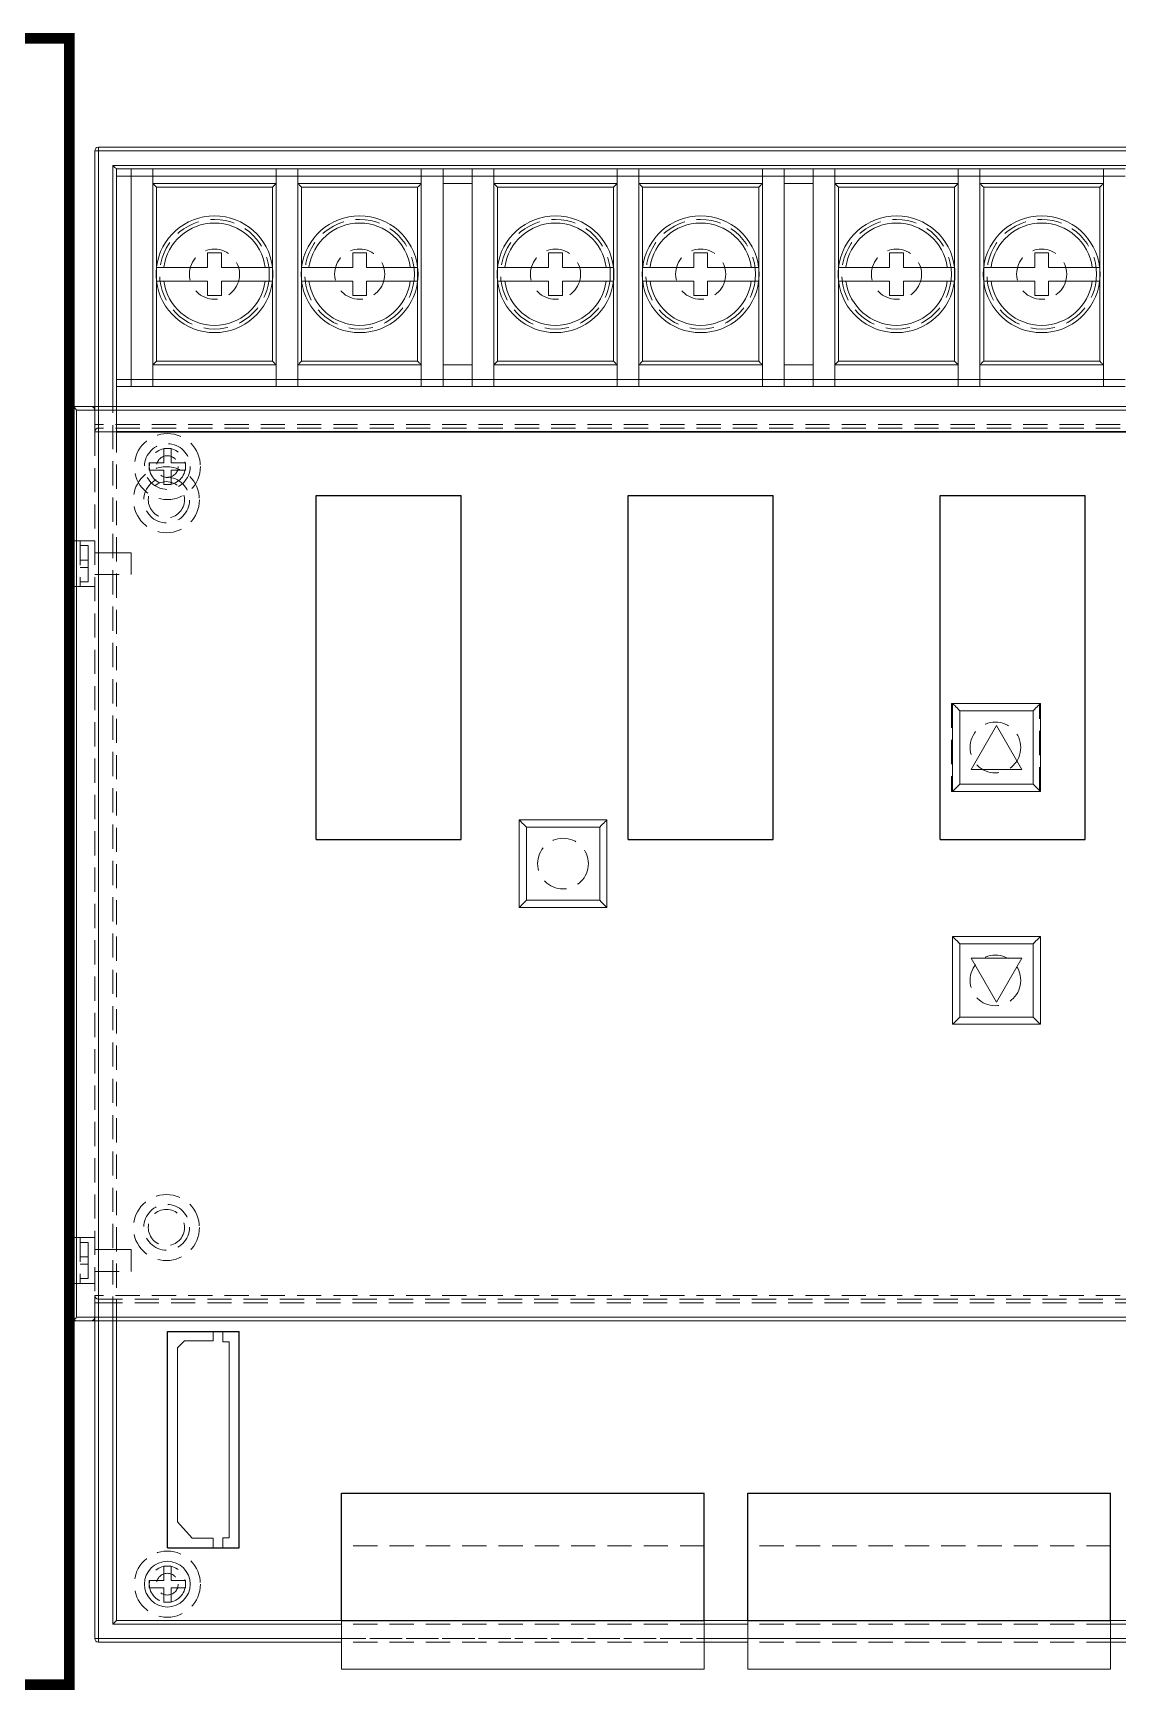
# Model space of a CAD drawing. Header units: millimetres. Extents: x 1282755 to 1285234, y -1758265 to -1757672.
# Drawn here: x 1282953.05 to 1282964.25, y -1758120.07 to -1758102.97 of the extents above; entities that cross this region are included whole.
import ezdxf

# ---------------------------------------------------------------- set-up
doc = ezdxf.new("R2010")
doc.units = ezdxf.units.MM
doc.linetypes.add('HIDDEN', pattern=[0.375, 0.25, -0.125])

msp = doc.modelspace()

# ---------------------------------------------------------------- linework, layer by layer
at = {"color": 7, "linetype": 'Continuous', "lineweight": 15}
for p, q in [((1282953.688, -1758106.822), (1282953.688, -1758104.183)), ((1282953.725, -1758104.183), (1282953.688, -1758104.183)), ((1282953.725, -1758104.145), (1282982.277, -1758104.145)), ((1282953.725, -1758104.145), (1282953.725, -1758104.183)), ((1282982.277, -1758104.183), (1282953.725, -1758104.183)), ((1282953.875, -1758104.333), (1282982.127, -1758104.333)), ((1282953.912, -1758104.37), (1282954.062, -1758104.37)), ((1282953.912, -1758104.445), (1282953.912, -1758104.37)), ((1282954.062, -1758104.37), (1282954.287, -1758104.37)), ((1282954.062, -1758104.445), (1282954.062, -1758104.37)), ((1282954.287, -1758104.37), (1282954.287, -1758104.445)), ((1282954.287, -1758104.37), (1282955.561, -1758104.37)), ((1282955.561, -1758104.37), (1282955.786, -1758104.37)), ((1282955.561, -1758104.445), (1282955.561, -1758104.37)), ((1282955.786, -1758104.37), (1282955.786, -1758104.445)), ((1282955.786, -1758104.37), (1282957.06, -1758104.37)), ((1282957.06, -1758104.37), (1282957.285, -1758104.37)), ((1282957.06, -1758104.445), (1282957.06, -1758104.37)), ((1282957.285, -1758104.37), (1282957.285, -1758104.445)), ((1282957.285, -1758104.37), (1282957.584, -1758104.37)), ((1282957.584, -1758104.37), (1282957.809, -1758104.37)), ((1282957.584, -1758104.445), (1282957.584, -1758104.37)), ((1282957.809, -1758104.37), (1282957.809, -1758104.445)), ((1282957.809, -1758104.37), (1282959.083, -1758104.37)), ((1282959.083, -1758104.37), (1282959.308, -1758104.37)), ((1282959.083, -1758104.445), (1282959.083, -1758104.37)), ((1282959.308, -1758104.37), (1282959.308, -1758104.445)), ((1282959.308, -1758104.37), (1282960.582, -1758104.37)), ((1282960.582, -1758104.37), (1282960.807, -1758104.37)), ((1282960.582, -1758104.445), (1282960.582, -1758104.37)), ((1282960.807, -1758104.37), (1282960.807, -1758104.445)), ((1282960.807, -1758104.37), (1282961.107, -1758104.37)), ((1282961.107, -1758104.37), (1282961.331, -1758104.37)), ((1282961.107, -1758104.445), (1282961.107, -1758104.37)), ((1282961.331, -1758104.37), (1282961.331, -1758104.445)), ((1282961.331, -1758104.37), (1282962.605, -1758104.37)), ((1282962.605, -1758104.37), (1282962.83, -1758104.37)), ((1282962.605, -1758104.445), (1282962.605, -1758104.37)), ((1282962.83, -1758104.37), (1282962.83, -1758104.445)), ((1282962.83, -1758104.37), (1282964.104, -1758104.37)), ((1282964.104, -1758104.37), (1282964.329, -1758104.37)), ((1282964.104, -1758104.445), (1282964.104, -1758104.37)), ((1282954.062, -1758104.445), (1282953.912, -1758104.445)), ((1282953.912, -1758104.445), (1282953.912, -1758106.543)), ((1282954.287, -1758104.445), (1282954.062, -1758104.445)), ((1282954.062, -1758106.543), (1282954.062, -1758104.445)), ((1282954.287, -1758106.543), (1282954.287, -1758104.445)), ((1282955.561, -1758104.445), (1282954.287, -1758104.445)), ((1282954.287, -1758104.52), (1282955.561, -1758104.52)), ((1282955.786, -1758104.445), (1282955.561, -1758104.445)), ((1282955.561, -1758106.543), (1282955.561, -1758104.445)), ((1282955.786, -1758106.543), (1282955.786, -1758104.445)), ((1282957.06, -1758104.445), (1282955.786, -1758104.445)), ((1282955.786, -1758104.52), (1282957.06, -1758104.52)), ((1282957.285, -1758104.445), (1282957.06, -1758104.445)), ((1282957.06, -1758106.543), (1282957.06, -1758104.445)), ((1282957.285, -1758106.543), (1282957.285, -1758104.445)), ((1282957.584, -1758104.445), (1282957.285, -1758104.445)), ((1282957.285, -1758104.52), (1282957.584, -1758104.52)), ((1282957.809, -1758104.445), (1282957.584, -1758104.445)), ((1282957.584, -1758106.543), (1282957.584, -1758104.445)), ((1282957.809, -1758106.543), (1282957.809, -1758104.445)), ((1282959.083, -1758104.445), (1282957.809, -1758104.445)), ((1282957.809, -1758104.52), (1282959.083, -1758104.52)), ((1282959.308, -1758104.445), (1282959.083, -1758104.445)), ((1282959.083, -1758106.543), (1282959.083, -1758104.445)), ((1282959.308, -1758106.543), (1282959.308, -1758104.445)), ((1282960.582, -1758104.445), (1282959.308, -1758104.445)), ((1282959.308, -1758104.52), (1282960.582, -1758104.52)), ((1282960.807, -1758104.445), (1282960.582, -1758104.445)), ((1282960.582, -1758106.543), (1282960.582, -1758104.445)), ((1282960.807, -1758106.543), (1282960.807, -1758104.445)), ((1282961.107, -1758104.445), (1282960.807, -1758104.445)), ((1282960.807, -1758104.52), (1282961.107, -1758104.52)), ((1282961.331, -1758104.445), (1282961.107, -1758104.445)), ((1282961.107, -1758106.543), (1282961.107, -1758104.445)), ((1282961.331, -1758106.543), (1282961.331, -1758104.445)), ((1282962.605, -1758104.445), (1282961.331, -1758104.445)), ((1282961.331, -1758104.52), (1282962.605, -1758104.52)), ((1282962.83, -1758104.445), (1282962.605, -1758104.445)), ((1282962.605, -1758106.543), (1282962.605, -1758104.445)), ((1282962.83, -1758106.543), (1282962.83, -1758104.445)), ((1282964.104, -1758104.445), (1282962.83, -1758104.445)), ((1282962.83, -1758104.52), (1282964.104, -1758104.52)), ((1282964.329, -1758104.445), (1282964.104, -1758104.445)), ((1282964.104, -1758106.543), (1282964.104, -1758104.445)), ((1282955.524, -1758104.558), (1282954.325, -1758104.558)), ((1282957.022, -1758104.558), (1282955.823, -1758104.558)), ((1282959.046, -1758104.558), (1282957.847, -1758104.558)), ((1282960.545, -1758104.558), (1282959.346, -1758104.558)), ((1282962.568, -1758104.558), (1282961.369, -1758104.558)), ((1282964.067, -1758104.558), (1282962.868, -1758104.558)), ((1282954.995, -1758105.236), (1282954.853, -1758105.236)), ((1282954.853, -1758105.236), (1282954.853, -1758105.386)), ((1282954.995, -1758105.386), (1282954.995, -1758105.236)), ((1282956.494, -1758105.236), (1282956.352, -1758105.236)), ((1282956.352, -1758105.236), (1282956.352, -1758105.386)), ((1282956.494, -1758105.386), (1282956.494, -1758105.236)), ((1282958.517, -1758105.236), (1282958.375, -1758105.236)), ((1282958.375, -1758105.236), (1282958.375, -1758105.386)), ((1282958.517, -1758105.386), (1282958.517, -1758105.236)), ((1282960.016, -1758105.236), (1282959.874, -1758105.236)), ((1282959.874, -1758105.236), (1282959.874, -1758105.386)), ((1282960.016, -1758105.386), (1282960.016, -1758105.236)), ((1282962.04, -1758105.236), (1282961.897, -1758105.236)), ((1282961.897, -1758105.236), (1282961.897, -1758105.386)), ((1282962.04, -1758105.386), (1282962.04, -1758105.236)), ((1282963.538, -1758105.236), (1282963.396, -1758105.236)), ((1282963.396, -1758105.236), (1282963.396, -1758105.386)), ((1282963.538, -1758105.386), (1282963.538, -1758105.236)), ((1282954.853, -1758105.386), (1282954.401, -1758105.386)), ((1282955.448, -1758105.386), (1282954.995, -1758105.386)), ((1282956.352, -1758105.386), (1282955.899, -1758105.386)), ((1282956.946, -1758105.386), (1282956.494, -1758105.386)), ((1282958.375, -1758105.386), (1282957.923, -1758105.386)), ((1282958.97, -1758105.386), (1282958.517, -1758105.386)), ((1282959.874, -1758105.386), (1282959.422, -1758105.386)), ((1282960.469, -1758105.386), (1282960.016, -1758105.386)), ((1282961.897, -1758105.386), (1282961.445, -1758105.386)), ((1282962.492, -1758105.386), (1282962.04, -1758105.386)), ((1282963.396, -1758105.386), (1282962.944, -1758105.386)), ((1282963.991, -1758105.386), (1282963.538, -1758105.386)), ((1282954.401, -1758105.528), (1282954.853, -1758105.528)), ((1282954.853, -1758105.528), (1282954.853, -1758105.678)), ((1282954.995, -1758105.678), (1282954.995, -1758105.528)), ((1282954.995, -1758105.528), (1282955.448, -1758105.528)), ((1282955.899, -1758105.528), (1282956.352, -1758105.528)), ((1282956.352, -1758105.528), (1282956.352, -1758105.678)), ((1282956.494, -1758105.678), (1282956.494, -1758105.528)), ((1282956.494, -1758105.528), (1282956.946, -1758105.528)), ((1282957.923, -1758105.528), (1282958.375, -1758105.528)), ((1282958.375, -1758105.528), (1282958.375, -1758105.678)), ((1282958.517, -1758105.678), (1282958.517, -1758105.528)), ((1282958.517, -1758105.528), (1282958.97, -1758105.528)), ((1282959.422, -1758105.528), (1282959.874, -1758105.528)), ((1282959.874, -1758105.528), (1282959.874, -1758105.678)), ((1282960.016, -1758105.678), (1282960.016, -1758105.528)), ((1282960.016, -1758105.528), (1282960.469, -1758105.528)), ((1282961.445, -1758105.528), (1282961.897, -1758105.528)), ((1282961.897, -1758105.528), (1282961.897, -1758105.678)), ((1282962.04, -1758105.678), (1282962.04, -1758105.528)), ((1282962.04, -1758105.528), (1282962.492, -1758105.528)), ((1282962.944, -1758105.528), (1282963.396, -1758105.528)), ((1282963.396, -1758105.528), (1282963.396, -1758105.678)), ((1282963.538, -1758105.678), (1282963.538, -1758105.528)), ((1282963.538, -1758105.528), (1282963.991, -1758105.528)), ((1282954.853, -1758105.678), (1282954.995, -1758105.678)), ((1282956.352, -1758105.678), (1282956.494, -1758105.678)), ((1282958.375, -1758105.678), (1282958.517, -1758105.678)), ((1282959.874, -1758105.678), (1282960.016, -1758105.678)), ((1282961.897, -1758105.678), (1282962.04, -1758105.678)), ((1282963.396, -1758105.678), (1282963.538, -1758105.678)), ((1282955.561, -1758106.394), (1282954.287, -1758106.394)), ((1282954.325, -1758106.356), (1282955.524, -1758106.356)), ((1282957.06, -1758106.394), (1282955.786, -1758106.394)), ((1282955.823, -1758106.356), (1282957.022, -1758106.356)), ((1282957.584, -1758106.394), (1282957.285, -1758106.394)), ((1282959.083, -1758106.394), (1282957.809, -1758106.394)), ((1282957.847, -1758106.356), (1282959.046, -1758106.356)), ((1282960.582, -1758106.394), (1282959.308, -1758106.394)), ((1282959.346, -1758106.356), (1282960.545, -1758106.356)), ((1282961.107, -1758106.394), (1282960.807, -1758106.394)), ((1282962.605, -1758106.394), (1282961.331, -1758106.394)), ((1282961.369, -1758106.356), (1282962.568, -1758106.356)), ((1282964.104, -1758106.394), (1282962.83, -1758106.394)), ((1282962.868, -1758106.356), (1282964.067, -1758106.356)), ((1282953.912, -1758106.543), (1282954.062, -1758106.543)), ((1282953.912, -1758106.618), (1282953.912, -1758106.543)), ((1282954.062, -1758106.543), (1282954.287, -1758106.543)), ((1282954.062, -1758106.618), (1282954.062, -1758106.543)), ((1282954.287, -1758106.543), (1282954.287, -1758106.618)), ((1282954.287, -1758106.543), (1282955.561, -1758106.543)), ((1282955.561, -1758106.543), (1282955.786, -1758106.543)), ((1282955.561, -1758106.618), (1282955.561, -1758106.543)), ((1282955.786, -1758106.543), (1282955.786, -1758106.618)), ((1282955.786, -1758106.543), (1282957.06, -1758106.543)), ((1282957.06, -1758106.543), (1282957.285, -1758106.543)), ((1282957.06, -1758106.618), (1282957.06, -1758106.543)), ((1282957.285, -1758106.543), (1282957.285, -1758106.618)), ((1282957.285, -1758106.543), (1282957.584, -1758106.543)), ((1282957.584, -1758106.543), (1282957.809, -1758106.543)), ((1282957.584, -1758106.618), (1282957.584, -1758106.543)), ((1282957.809, -1758106.543), (1282957.809, -1758106.618)), ((1282957.809, -1758106.543), (1282959.083, -1758106.543)), ((1282959.083, -1758106.543), (1282959.308, -1758106.543)), ((1282959.083, -1758106.618), (1282959.083, -1758106.543)), ((1282959.308, -1758106.543), (1282959.308, -1758106.618)), ((1282959.308, -1758106.543), (1282960.582, -1758106.543)), ((1282960.582, -1758106.543), (1282960.807, -1758106.543)), ((1282960.582, -1758106.618), (1282960.582, -1758106.543)), ((1282960.807, -1758106.543), (1282960.807, -1758106.618)), ((1282960.807, -1758106.543), (1282961.107, -1758106.543)), ((1282961.107, -1758106.543), (1282961.331, -1758106.543)), ((1282961.107, -1758106.618), (1282961.107, -1758106.543)), ((1282961.331, -1758106.543), (1282961.331, -1758106.618)), ((1282961.331, -1758106.543), (1282962.605, -1758106.543)), ((1282962.605, -1758106.543), (1282962.83, -1758106.543)), ((1282962.605, -1758106.618), (1282962.605, -1758106.543)), ((1282962.83, -1758106.543), (1282962.83, -1758106.618)), ((1282962.83, -1758106.543), (1282964.104, -1758106.543)), ((1282964.104, -1758106.543), (1282964.329, -1758106.543)), ((1282964.104, -1758106.618), (1282964.104, -1758106.543)), ((1282954.062, -1758106.618), (1282953.912, -1758106.618)), ((1282953.912, -1758106.618), (1282953.912, -1758106.822)), ((1282954.287, -1758106.618), (1282954.062, -1758106.618)), ((1282955.561, -1758106.618), (1282954.287, -1758106.618)), ((1282955.786, -1758106.618), (1282955.561, -1758106.618)), ((1282957.06, -1758106.618), (1282955.786, -1758106.618)), ((1282957.285, -1758106.618), (1282957.06, -1758106.618)), ((1282957.584, -1758106.618), (1282957.285, -1758106.618)), ((1282957.809, -1758106.618), (1282957.584, -1758106.618)), ((1282959.083, -1758106.618), (1282957.809, -1758106.618)), ((1282959.308, -1758106.618), (1282959.083, -1758106.618)), ((1282960.582, -1758106.618), (1282959.308, -1758106.618)), ((1282960.807, -1758106.618), (1282960.582, -1758106.618)), ((1282961.107, -1758106.618), (1282960.807, -1758106.618)), ((1282961.331, -1758106.618), (1282961.107, -1758106.618)), ((1282962.605, -1758106.618), (1282961.331, -1758106.618)), ((1282962.83, -1758106.618), (1282962.605, -1758106.618)), ((1282964.104, -1758106.618), (1282962.83, -1758106.618)), ((1282964.329, -1758106.618), (1282964.104, -1758106.618)), ((1282953.425, -1758106.86), (1282953.425, -1758106.822)), ((1282953.463, -1758106.822), (1282953.425, -1758106.822)), ((1282953.425, -1758106.86), (1282953.463, -1758106.86)), ((1282953.425, -1758116.227), (1282953.425, -1758106.86)), ((1282953.463, -1758106.822), (1282953.463, -1758116.264)), ((1282982.539, -1758106.822), (1282953.463, -1758106.822)), ((1282953.463, -1758106.86), (1282953.463, -1758116.227)), ((1282982.501, -1758106.822), (1282953.5, -1758106.822)), ((1282953.5, -1758106.86), (1282953.5, -1758116.227)), ((1282982.501, -1758106.86), (1282953.5, -1758106.86)), ((1282962.547, -1758109.89), (1282962.547, -1758110.797)), ((1282963.454, -1758109.89), (1282962.547, -1758109.89)), ((1282962.622, -1758109.965), (1282962.622, -1758110.722)), ((1282963.379, -1758109.965), (1282962.622, -1758109.965)), ((1282963.379, -1758110.722), (1282963.379, -1758109.965)), ((1282963.454, -1758110.797), (1282963.454, -1758109.89)), ((1282963, -1758110.118), (1282962.738, -1758110.572)), ((1282963.263, -1758110.572), (1282963, -1758110.118)), ((1282962.738, -1758110.572), (1282963.263, -1758110.572)), ((1282962.547, -1758110.797), (1282963.454, -1758110.797)), ((1282962.622, -1758110.722), (1282963.379, -1758110.722)), ((1282958.977, -1758111.091), (1282958.07, -1758111.091)), ((1282958.07, -1758111.091), (1282958.07, -1758111.997)), ((1282958.145, -1758111.166), (1282958.145, -1758111.922)), ((1282958.902, -1758111.166), (1282958.145, -1758111.166)), ((1282958.902, -1758111.922), (1282958.902, -1758111.166)), ((1282958.977, -1758111.997), (1282958.977, -1758111.091)), ((1282958.07, -1758111.997), (1282958.977, -1758111.997)), ((1282958.145, -1758111.922), (1282958.902, -1758111.922)), ((1282963.454, -1758112.296), (1282962.547, -1758112.296)), ((1282962.547, -1758112.296), (1282962.547, -1758113.202)), ((1282963.379, -1758112.371), (1282962.622, -1758112.371)), ((1282962.622, -1758112.371), (1282962.622, -1758113.127)), ((1282963.379, -1758113.127), (1282963.379, -1758112.371)), ((1282963.454, -1758113.202), (1282963.454, -1758112.296)), ((1282962.738, -1758112.52), (1282963, -1758112.975)), ((1282963.263, -1758112.52), (1282962.738, -1758112.52)), ((1282963, -1758112.975), (1282963.263, -1758112.52)), ((1282962.547, -1758113.202), (1282963.454, -1758113.202)), ((1282962.622, -1758113.127), (1282963.379, -1758113.127)), ((1282953.463, -1758116.227), (1282953.425, -1758116.227)), ((1282953.425, -1758116.264), (1282953.425, -1758116.227)), ((1282953.425, -1758116.264), (1282953.463, -1758116.264)), ((1282953.463, -1758116.264), (1282982.539, -1758116.264)), ((1282953.5, -1758116.227), (1282982.501, -1758116.227)), ((1282953.5, -1758116.264), (1282982.501, -1758116.264)), ((1282953.688, -1758119.545), (1282953.688, -1758116.264)), ((1282953.912, -1758116.264), (1282953.912, -1758119.358)), ((1282954.437, -1758116.375), (1282954.437, -1758118.608)), ((1282954.909, -1758116.375), (1282954.437, -1758116.375)), ((1282954.613, -1758116.472), (1282954.542, -1758116.543)), ((1282954.909, -1758116.472), (1282954.613, -1758116.472)), ((1282954.909, -1758116.375), (1282954.909, -1758116.472)), ((1282955.011, -1758116.375), (1282954.909, -1758116.375)), ((1282955.179, -1758116.375), (1282955.011, -1758116.375)), ((1282955.011, -1758116.48), (1282955.011, -1758116.375)), ((1282955.074, -1758116.48), (1282955.011, -1758116.48)), ((1282955.074, -1758118.504), (1282955.074, -1758116.48)), ((1282955.179, -1758118.608), (1282955.179, -1758116.375)), ((1282954.542, -1758116.543), (1282954.542, -1758118.341)), ((1282959.982, -1758118.043), (1282956.236, -1758118.043)), ((1282956.236, -1758118.043), (1282956.236, -1758119.86)), ((1282959.982, -1758119.86), (1282959.982, -1758118.043)), ((1282960.432, -1758118.043), (1282960.432, -1758119.86)), ((1282964.179, -1758118.043), (1282960.432, -1758118.043)), ((1282964.179, -1758119.86), (1282964.179, -1758118.043)), ((1282954.542, -1758118.341), (1282954.693, -1758118.507)), ((1282954.693, -1758118.507), (1282954.909, -1758118.507)), ((1282954.909, -1758118.507), (1282954.909, -1758118.608)), ((1282955.011, -1758118.608), (1282955.011, -1758118.504)), ((1282955.011, -1758118.504), (1282955.074, -1758118.504)), ((1282954.437, -1758118.608), (1282954.909, -1758118.608)), ((1282954.909, -1758118.608), (1282955.011, -1758118.608)), ((1282955.011, -1758118.608), (1282955.179, -1758118.608)), ((1282954.475, -1758118.796), (1282954.4, -1758118.796)), ((1282954.4, -1758118.796), (1282954.4, -1758118.946)), ((1282954.475, -1758118.946), (1282954.475, -1758118.796)), ((1282954.4, -1758118.946), (1282954.25, -1758118.946)), ((1282954.25, -1758118.946), (1282954.25, -1758119.021)), ((1282954.25, -1758119.021), (1282954.4, -1758119.021)), ((1282954.4, -1758119.021), (1282954.4, -1758119.17)), ((1282954.624, -1758118.946), (1282954.475, -1758118.946)), ((1282954.475, -1758119.17), (1282954.475, -1758119.021)), ((1282954.475, -1758119.021), (1282954.624, -1758119.021)), ((1282954.624, -1758119.021), (1282954.624, -1758118.946)), ((1282954.4, -1758119.17), (1282954.475, -1758119.17)), ((1282953.912, -1758119.358), (1282956.236, -1758119.358)), ((1282959.982, -1758119.358), (1282960.432, -1758119.358)), ((1282964.179, -1758119.358), (1282964.629, -1758119.358)), ((1282953.725, -1758119.545), (1282953.688, -1758119.545)), ((1282953.725, -1758119.545), (1282953.725, -1758119.583)), ((1282956.236, -1758119.583), (1282953.725, -1758119.583)), ((1282960.432, -1758119.583), (1282959.982, -1758119.583)), ((1282964.629, -1758119.583), (1282964.179, -1758119.583)), ((1282956.236, -1758119.86), (1282959.982, -1758119.86)), ((1282960.432, -1758119.86), (1282964.179, -1758119.86))]:
    msp.add_line(p, q, dxfattribs=at)
at = {"color": 7, "linetype": 'HIDDEN', "lineweight": 0}
for p, q in [((1282953.688, -1758104.183), (1282953.725, -1758104.183)), ((1282953.725, -1758104.183), (1282953.725, -1758104.145)), ((1282953.725, -1758104.183), (1282982.277, -1758104.183)), ((1282953.725, -1758119.545), (1282953.725, -1758104.183)), ((1282954.325, -1758106.356), (1282954.325, -1758104.558)), ((1282954.325, -1758104.558), (1282955.524, -1758104.558)), ((1282955.524, -1758104.558), (1282955.524, -1758106.356)), ((1282955.823, -1758106.356), (1282955.823, -1758104.558)), ((1282955.823, -1758104.558), (1282957.022, -1758104.558)), ((1282957.022, -1758104.558), (1282957.022, -1758106.356)), ((1282957.847, -1758106.356), (1282957.847, -1758104.558)), ((1282957.847, -1758104.558), (1282959.046, -1758104.558)), ((1282959.046, -1758104.558), (1282959.046, -1758106.356)), ((1282959.346, -1758106.356), (1282959.346, -1758104.558)), ((1282959.346, -1758104.558), (1282960.545, -1758104.558)), ((1282960.545, -1758104.558), (1282960.545, -1758106.356)), ((1282961.369, -1758106.356), (1282961.369, -1758104.558)), ((1282961.369, -1758104.558), (1282962.568, -1758104.558)), ((1282962.568, -1758104.558), (1282962.568, -1758106.356)), ((1282962.868, -1758106.356), (1282962.868, -1758104.558)), ((1282962.868, -1758104.558), (1282964.067, -1758104.558)), ((1282964.067, -1758104.558), (1282964.067, -1758106.356)), ((1282954.325, -1758105.39), (1282954.325, -1758105.524)), ((1282955.524, -1758105.524), (1282955.524, -1758105.39)), ((1282955.823, -1758105.39), (1282955.823, -1758105.524)), ((1282957.022, -1758105.524), (1282957.022, -1758105.39)), ((1282957.847, -1758105.39), (1282957.847, -1758105.524)), ((1282959.046, -1758105.524), (1282959.046, -1758105.39)), ((1282959.346, -1758105.39), (1282959.346, -1758105.524)), ((1282960.545, -1758105.524), (1282960.545, -1758105.39)), ((1282961.369, -1758105.39), (1282961.369, -1758105.524)), ((1282962.568, -1758105.524), (1282962.568, -1758105.39)), ((1282962.868, -1758105.39), (1282962.868, -1758105.524)), ((1282964.067, -1758105.524), (1282964.067, -1758105.39)), ((1282955.524, -1758106.356), (1282954.325, -1758106.356)), ((1282957.022, -1758106.356), (1282955.823, -1758106.356)), ((1282959.046, -1758106.356), (1282957.847, -1758106.356)), ((1282960.545, -1758106.356), (1282959.346, -1758106.356)), ((1282962.568, -1758106.356), (1282961.369, -1758106.356)), ((1282964.067, -1758106.356), (1282962.868, -1758106.356)), ((1282953.688, -1758107.01), (1282953.688, -1758106.822)), ((1282953.725, -1758106.86), (1282953.688, -1758106.86)), ((1282953.688, -1758106.86), (1282953.688, -1758107.01)), ((1282953.725, -1758106.86), (1282953.725, -1758106.822)), ((1282953.725, -1758106.822), (1282953.725, -1758116.264)), ((1282953.725, -1758106.86), (1282982.277, -1758106.86)), ((1282953.725, -1758107.01), (1282953.725, -1758106.86)), ((1282953.875, -1758116.264), (1282953.875, -1758106.822)), ((1282953.912, -1758106.822), (1282953.912, -1758107.047)), ((1282953.725, -1758107.01), (1282953.688, -1758107.01)), ((1282953.688, -1758107.084), (1282953.688, -1758107.01)), ((1282953.688, -1758107.084), (1282953.688, -1758116.002)), ((1282953.688, -1758107.084), (1282953.725, -1758107.084)), ((1282982.277, -1758107.01), (1282953.725, -1758107.01)), ((1282953.725, -1758107.047), (1282953.725, -1758107.01)), ((1282953.725, -1758107.084), (1282953.725, -1758107.047)), ((1282982.277, -1758107.047), (1282953.725, -1758107.047)), ((1282953.725, -1758116.002), (1282953.725, -1758107.084)), ((1282953.725, -1758107.084), (1282982.277, -1758107.084)), ((1282953.912, -1758107.047), (1282953.912, -1758116.04)), ((1282954.475, -1758107.255), (1282954.4, -1758107.255)), ((1282954.4, -1758107.255), (1282954.4, -1758107.405)), ((1282954.475, -1758107.405), (1282954.475, -1758107.255)), ((1282954.4, -1758107.405), (1282954.25, -1758107.405)), ((1282954.25, -1758107.405), (1282954.25, -1758107.48)), ((1282954.624, -1758107.405), (1282954.475, -1758107.405)), ((1282954.624, -1758107.48), (1282954.624, -1758107.405)), ((1282954.25, -1758107.48), (1282954.4, -1758107.48)), ((1282954.4, -1758107.48), (1282954.4, -1758107.63)), ((1282954.4, -1758107.63), (1282954.475, -1758107.63)), ((1282954.475, -1758107.63), (1282954.475, -1758107.48)), ((1282954.475, -1758107.48), (1282954.624, -1758107.48)), ((1282955.973, -1758107.742), (1282955.973, -1758111.294)), ((1282957.472, -1758107.742), (1282955.973, -1758107.742)), ((1282957.472, -1758111.294), (1282957.472, -1758107.742)), ((1282960.694, -1758107.742), (1282959.196, -1758107.742)), ((1282959.196, -1758107.742), (1282959.196, -1758111.294)), ((1282960.694, -1758111.294), (1282960.694, -1758107.742)), ((1282962.418, -1758107.742), (1282962.418, -1758111.294)), ((1282963.917, -1758107.742), (1282962.418, -1758107.742)), ((1282963.917, -1758111.294), (1282963.917, -1758107.742)), ((1282953.688, -1758108.211), (1282953.463, -1758108.211)), ((1282953.538, -1758108.211), (1282953.538, -1758108.683)), ((1282953.688, -1758108.211), (1282953.538, -1758108.211)), ((1282953.62, -1758108.259), (1282953.538, -1758108.259)), ((1282953.62, -1758108.409), (1282953.62, -1758108.259)), ((1282953.62, -1758108.409), (1282953.538, -1758108.409)), ((1282953.62, -1758108.484), (1282953.538, -1758108.484)), ((1282953.62, -1758108.484), (1282953.62, -1758108.409)), ((1282953.62, -1758108.634), (1282953.62, -1758108.484)), ((1282954.062, -1758108.334), (1282953.688, -1758108.334)), ((1282953.912, -1758108.334), (1282953.688, -1758108.334)), ((1282954.062, -1758108.334), (1282954.062, -1758108.559)), ((1282953.62, -1758108.634), (1282953.538, -1758108.634)), ((1282953.688, -1758108.559), (1282954.062, -1758108.559)), ((1282953.688, -1758108.559), (1282953.912, -1758108.559)), ((1282953.463, -1758108.683), (1282953.688, -1758108.683)), ((1282953.538, -1758108.683), (1282953.688, -1758108.683)), ((1282962.536, -1758109.89), (1282962.536, -1758110.797)), ((1282962.547, -1758109.89), (1282962.536, -1758109.89)), ((1282963.443, -1758110.797), (1282963.443, -1758109.89)), ((1282962.536, -1758110.797), (1282962.547, -1758110.797)), ((1282958.07, -1758111.09), (1282958.07, -1758111.091)), ((1282958.977, -1758111.09), (1282958.07, -1758111.09)), ((1282958.977, -1758111.091), (1282958.977, -1758111.09)), ((1282955.973, -1758111.294), (1282957.472, -1758111.294)), ((1282959.196, -1758111.294), (1282960.694, -1758111.294)), ((1282962.418, -1758111.294), (1282963.917, -1758111.294)), ((1282958.07, -1758111.997), (1282958.977, -1758111.997)), ((1282953.688, -1758115.405), (1282953.463, -1758115.405)), ((1282953.538, -1758115.405), (1282953.538, -1758115.877)), ((1282953.688, -1758115.405), (1282953.538, -1758115.405)), ((1282953.62, -1758115.454), (1282953.538, -1758115.454)), ((1282953.62, -1758115.603), (1282953.62, -1758115.454)), ((1282953.62, -1758115.603), (1282953.538, -1758115.603)), ((1282953.62, -1758115.678), (1282953.62, -1758115.603)), ((1282954.062, -1758115.528), (1282953.688, -1758115.528)), ((1282953.912, -1758115.528), (1282953.688, -1758115.528)), ((1282954.062, -1758115.528), (1282954.062, -1758115.753)), ((1282953.62, -1758115.678), (1282953.538, -1758115.678)), ((1282953.62, -1758115.828), (1282953.538, -1758115.828)), ((1282953.62, -1758115.828), (1282953.62, -1758115.678)), ((1282953.688, -1758115.753), (1282954.062, -1758115.753)), ((1282953.688, -1758115.753), (1282953.912, -1758115.753)), ((1282953.463, -1758115.877), (1282953.688, -1758115.877)), ((1282953.538, -1758115.877), (1282953.688, -1758115.877)), ((1282953.688, -1758116.002), (1282953.725, -1758116.002)), ((1282953.688, -1758116.077), (1282953.688, -1758116.002)), ((1282953.725, -1758116.04), (1282953.725, -1758116.002)), ((1282982.277, -1758116.002), (1282953.725, -1758116.002)), ((1282953.688, -1758116.077), (1282953.725, -1758116.077)), ((1282953.688, -1758116.077), (1282953.688, -1758116.227)), ((1282953.688, -1758116.264), (1282953.688, -1758116.077)), ((1282953.725, -1758116.04), (1282982.277, -1758116.04)), ((1282953.725, -1758116.077), (1282953.725, -1758116.04)), ((1282953.725, -1758116.077), (1282982.277, -1758116.077)), ((1282953.725, -1758116.227), (1282953.725, -1758116.077)), ((1282953.912, -1758116.04), (1282953.912, -1758116.264)), ((1282953.688, -1758116.227), (1282953.725, -1758116.227)), ((1282953.725, -1758116.264), (1282953.725, -1758116.227)), ((1282982.277, -1758116.227), (1282953.725, -1758116.227)), ((1282959.982, -1758118.589), (1282956.236, -1758118.589)), ((1282964.179, -1758118.589), (1282960.432, -1758118.589)), ((1282956.236, -1758119.358), (1282959.982, -1758119.358)), ((1282959.982, -1758119.395), (1282956.236, -1758119.395)), ((1282960.432, -1758119.358), (1282964.179, -1758119.358)), ((1282964.179, -1758119.395), (1282960.432, -1758119.395)), ((1282953.688, -1758119.545), (1282953.725, -1758119.545)), ((1282953.725, -1758119.583), (1282953.725, -1758119.545)), ((1282982.277, -1758119.545), (1282953.725, -1758119.545)), ((1282956.236, -1758119.545), (1282959.982, -1758119.545)), ((1282959.982, -1758119.583), (1282956.236, -1758119.583)), ((1282960.432, -1758119.545), (1282964.179, -1758119.545)), ((1282964.179, -1758119.583), (1282960.432, -1758119.583))]:
    msp.add_line(p, q, dxfattribs=at)
at = {"color": 8, "linetype": 'Continuous', "lineweight": 15}
for p, q in [((1282953.725, -1758104.183), (1282953.725, -1758106.822)), ((1282953.875, -1758106.822), (1282953.875, -1758104.333)), ((1282954.325, -1758104.558), (1282954.325, -1758105.39)), ((1282955.524, -1758105.39), (1282955.524, -1758104.558)), ((1282955.823, -1758104.558), (1282955.823, -1758105.39)), ((1282957.022, -1758105.39), (1282957.022, -1758104.558)), ((1282957.847, -1758104.558), (1282957.847, -1758105.39)), ((1282959.046, -1758105.39), (1282959.046, -1758104.558)), ((1282959.346, -1758104.558), (1282959.346, -1758105.39)), ((1282960.545, -1758105.39), (1282960.545, -1758104.558)), ((1282961.369, -1758104.558), (1282961.369, -1758105.39)), ((1282962.568, -1758105.39), (1282962.568, -1758104.558)), ((1282962.868, -1758104.558), (1282962.868, -1758105.39)), ((1282964.067, -1758105.39), (1282964.067, -1758104.558)), ((1282954.325, -1758105.524), (1282954.325, -1758106.356)), ((1282955.524, -1758106.356), (1282955.524, -1758105.524)), ((1282955.823, -1758105.524), (1282955.823, -1758106.356)), ((1282957.022, -1758106.356), (1282957.022, -1758105.524)), ((1282957.847, -1758105.524), (1282957.847, -1758106.356)), ((1282959.046, -1758106.356), (1282959.046, -1758105.524)), ((1282959.346, -1758105.524), (1282959.346, -1758106.356)), ((1282960.545, -1758106.356), (1282960.545, -1758105.524)), ((1282961.369, -1758105.524), (1282961.369, -1758106.356)), ((1282962.568, -1758106.356), (1282962.568, -1758105.524)), ((1282962.868, -1758105.524), (1282962.868, -1758106.356)), ((1282964.067, -1758106.356), (1282964.067, -1758105.524)), ((1282953.725, -1758116.264), (1282953.725, -1758119.545)), ((1282953.875, -1758119.395), (1282953.875, -1758116.264)), ((1282956.236, -1758119.395), (1282953.875, -1758119.395)), ((1282960.432, -1758119.395), (1282959.982, -1758119.395)), ((1282964.629, -1758119.395), (1282964.179, -1758119.395)), ((1282953.725, -1758119.545), (1282956.236, -1758119.545)), ((1282959.982, -1758119.545), (1282960.432, -1758119.545)), ((1282964.179, -1758119.545), (1282964.629, -1758119.545))]:
    msp.add_line(p, q, dxfattribs=at)
for p, q in [((1282982.089, -1758107.084), (1282953.912, -1758107.084)), ((1282953.912, -1758107.084), (1282982.089, -1758107.084))]:
    msp.add_line(p, q)
at = {"color": 7, "linetype": 'Continuous'}
for p, q in [((1282955.973, -1758111.294), (1282955.973, -1758107.742)), ((1282955.973, -1758107.742), (1282957.472, -1758107.742)), ((1282957.472, -1758111.294), (1282957.472, -1758107.742)), ((1282959.196, -1758111.294), (1282959.196, -1758107.742)), ((1282959.196, -1758107.742), (1282960.694, -1758107.742)), ((1282960.694, -1758111.294), (1282960.694, -1758107.742)), ((1282962.418, -1758111.294), (1282962.418, -1758107.742)), ((1282962.418, -1758107.742), (1282963.917, -1758107.742)), ((1282963.917, -1758111.294), (1282963.917, -1758107.742)), ((1282955.973, -1758111.294), (1282957.472, -1758111.294)), ((1282959.196, -1758111.294), (1282960.694, -1758111.294)), ((1282962.418, -1758111.294), (1282963.917, -1758111.294)), ((1282954.437, -1758118.608), (1282954.437, -1758116.375)), ((1282954.437, -1758116.375), (1282955.179, -1758116.375)), ((1282955.179, -1758118.608), (1282955.179, -1758116.375)), ((1282956.236, -1758119.358), (1282956.236, -1758118.043)), ((1282956.236, -1758118.043), (1282959.982, -1758118.043)), ((1282959.982, -1758119.358), (1282959.982, -1758118.043)), ((1282960.432, -1758119.358), (1282960.432, -1758118.043)), ((1282960.432, -1758118.043), (1282964.179, -1758118.043)), ((1282964.179, -1758119.358), (1282964.179, -1758118.043)), ((1282954.437, -1758118.608), (1282955.179, -1758118.608)), ((1282956.236, -1758119.358), (1282959.982, -1758119.358)), ((1282960.432, -1758119.358), (1282964.179, -1758119.358))]:
    msp.add_line(p, q, dxfattribs=at)
at = {"lineweight": -3}
msp.add_line((1282942.094, -1758120.02), (1282953.425, -1758120.02), dxfattribs=at)
at = {"const_width": 0.109}
msp.add_lwpolyline([(1282942.843, -1758103.022), (1282942.843, -1758120.02), (1282952.676, -1758120.02), (1282952.676, -1758103.022), (1282942.094, -1758103.022), (1282942.094, -1758120.02), (1282953.425, -1758120.02), (1282953.425, -1758103.022), (1282952.676, -1758103.022)], dxfattribs=at)
at = {"color": 7, "linetype": 'Continuous', "lineweight": 15, "flags": 128}
for points in [[(1282953.875, -1758104.333), (1282953.882, -1758104.34), (1282953.889, -1758104.347), (1282953.896, -1758104.354), (1282953.902, -1758104.359), (1282953.906, -1758104.364), (1282953.91, -1758104.367), (1282953.912, -1758104.369), (1282953.912, -1758104.37)], [(1282954.287, -1758104.52), (1282954.288, -1758104.521), (1282954.29, -1758104.523), (1282954.294, -1758104.526), (1282954.298, -1758104.531), (1282954.304, -1758104.537), (1282954.31, -1758104.543), (1282954.317, -1758104.55), (1282954.325, -1758104.558)], [(1282955.524, -1758104.558), (1282955.531, -1758104.55), (1282955.538, -1758104.543), (1282955.544, -1758104.537), (1282955.55, -1758104.531), (1282955.555, -1758104.526), (1282955.558, -1758104.523), (1282955.56, -1758104.521), (1282955.561, -1758104.52)], [(1282955.786, -1758104.52), (1282955.787, -1758104.521), (1282955.789, -1758104.523), (1282955.792, -1758104.526), (1282955.797, -1758104.531), (1282955.803, -1758104.537), (1282955.809, -1758104.543), (1282955.816, -1758104.55), (1282955.823, -1758104.558)], [(1282957.022, -1758104.558), (1282957.03, -1758104.55), (1282957.037, -1758104.543), (1282957.043, -1758104.537), (1282957.049, -1758104.531), (1282957.054, -1758104.526), (1282957.057, -1758104.523), (1282957.059, -1758104.521), (1282957.06, -1758104.52)], [(1282957.809, -1758104.52), (1282957.81, -1758104.521), (1282957.812, -1758104.523), (1282957.816, -1758104.526), (1282957.82, -1758104.531), (1282957.826, -1758104.537), (1282957.832, -1758104.543), (1282957.839, -1758104.55), (1282957.847, -1758104.558)], [(1282959.046, -1758104.558), (1282959.053, -1758104.55), (1282959.06, -1758104.543), (1282959.067, -1758104.537), (1282959.072, -1758104.531), (1282959.077, -1758104.526), (1282959.08, -1758104.523), (1282959.083, -1758104.521), (1282959.083, -1758104.52)], [(1282959.308, -1758104.52), (1282959.309, -1758104.521), (1282959.311, -1758104.523), (1282959.314, -1758104.526), (1282959.319, -1758104.531), (1282959.325, -1758104.537), (1282959.331, -1758104.543), (1282959.338, -1758104.55), (1282959.346, -1758104.558)], [(1282960.545, -1758104.558), (1282960.552, -1758104.55), (1282960.559, -1758104.543), (1282960.565, -1758104.537), (1282960.571, -1758104.531), (1282960.576, -1758104.526), (1282960.579, -1758104.523), (1282960.581, -1758104.521), (1282960.582, -1758104.52)], [(1282961.331, -1758104.52), (1282961.332, -1758104.521), (1282961.334, -1758104.523), (1282961.338, -1758104.526), (1282961.342, -1758104.531), (1282961.348, -1758104.537), (1282961.355, -1758104.543), (1282961.362, -1758104.55), (1282961.369, -1758104.558)], [(1282962.568, -1758104.558), (1282962.575, -1758104.55), (1282962.582, -1758104.543), (1282962.589, -1758104.537), (1282962.594, -1758104.531), (1282962.599, -1758104.526), (1282962.602, -1758104.523), (1282962.605, -1758104.521), (1282962.605, -1758104.52)], [(1282962.83, -1758104.52), (1282962.831, -1758104.521), (1282962.833, -1758104.523), (1282962.836, -1758104.526), (1282962.841, -1758104.531), (1282962.847, -1758104.537), (1282962.853, -1758104.543), (1282962.86, -1758104.55), (1282962.868, -1758104.558)], [(1282964.067, -1758104.558), (1282964.074, -1758104.55), (1282964.081, -1758104.543), (1282964.087, -1758104.537), (1282964.093, -1758104.531), (1282964.098, -1758104.526), (1282964.101, -1758104.523), (1282964.103, -1758104.521), (1282964.104, -1758104.52)], [(1282954.287, -1758106.394), (1282954.288, -1758106.393), (1282954.29, -1758106.391), (1282954.294, -1758106.387), (1282954.298, -1758106.383), (1282954.304, -1758106.377), (1282954.31, -1758106.37), (1282954.317, -1758106.363), (1282954.325, -1758106.356)], [(1282955.524, -1758106.356), (1282955.53, -1758106.363), (1282955.536, -1758106.369), (1282955.542, -1758106.375), (1282955.548, -1758106.38), (1282955.552, -1758106.385), (1282955.556, -1758106.388), (1282955.559, -1758106.391), (1282955.561, -1758106.393), (1282955.561, -1758106.394)], [(1282955.786, -1758106.394), (1282955.787, -1758106.393), (1282955.789, -1758106.391), (1282955.792, -1758106.387), (1282955.797, -1758106.383), (1282955.803, -1758106.377), (1282955.809, -1758106.37), (1282955.816, -1758106.363), (1282955.823, -1758106.356)], [(1282957.022, -1758106.356), (1282957.029, -1758106.363), (1282957.035, -1758106.369), (1282957.041, -1758106.375), (1282957.047, -1758106.38), (1282957.051, -1758106.385), (1282957.055, -1758106.388), (1282957.058, -1758106.391), (1282957.059, -1758106.393), (1282957.06, -1758106.394)], [(1282957.809, -1758106.394), (1282957.81, -1758106.393), (1282957.812, -1758106.391), (1282957.816, -1758106.387), (1282957.82, -1758106.383), (1282957.826, -1758106.377), (1282957.832, -1758106.37), (1282957.839, -1758106.363), (1282957.847, -1758106.356)], [(1282959.046, -1758106.356), (1282959.052, -1758106.363), (1282959.059, -1758106.369), (1282959.064, -1758106.375), (1282959.07, -1758106.38), (1282959.074, -1758106.385), (1282959.078, -1758106.388), (1282959.081, -1758106.391), (1282959.083, -1758106.393), (1282959.083, -1758106.394)], [(1282959.308, -1758106.394), (1282959.309, -1758106.393), (1282959.311, -1758106.391), (1282959.314, -1758106.387), (1282959.319, -1758106.383), (1282959.325, -1758106.377), (1282959.331, -1758106.37), (1282959.338, -1758106.363), (1282959.346, -1758106.356)], [(1282960.545, -1758106.356), (1282960.551, -1758106.363), (1282960.557, -1758106.369), (1282960.563, -1758106.375), (1282960.569, -1758106.38), (1282960.573, -1758106.385), (1282960.577, -1758106.388), (1282960.58, -1758106.391), (1282960.581, -1758106.393), (1282960.582, -1758106.394)], [(1282961.331, -1758106.394), (1282961.332, -1758106.393), (1282961.334, -1758106.391), (1282961.338, -1758106.387), (1282961.342, -1758106.383), (1282961.348, -1758106.377), (1282961.355, -1758106.37), (1282961.362, -1758106.363), (1282961.369, -1758106.356)], [(1282962.568, -1758106.356), (1282962.574, -1758106.363), (1282962.581, -1758106.369), (1282962.587, -1758106.375), (1282962.592, -1758106.38), (1282962.597, -1758106.385), (1282962.6, -1758106.388), (1282962.603, -1758106.391), (1282962.605, -1758106.393), (1282962.605, -1758106.394)], [(1282962.83, -1758106.394), (1282962.831, -1758106.393), (1282962.833, -1758106.391), (1282962.836, -1758106.387), (1282962.841, -1758106.383), (1282962.847, -1758106.377), (1282962.853, -1758106.37), (1282962.86, -1758106.363), (1282962.868, -1758106.356)], [(1282964.067, -1758106.356), (1282964.073, -1758106.363), (1282964.079, -1758106.369), (1282964.085, -1758106.375), (1282964.091, -1758106.38), (1282964.095, -1758106.385), (1282964.099, -1758106.388), (1282964.102, -1758106.391), (1282964.104, -1758106.393), (1282964.104, -1758106.394)], [(1282953.5, -1758106.86), (1282953.493, -1758106.852), (1282953.486, -1758106.845), (1282953.48, -1758106.839), (1282953.474, -1758106.833), (1282953.469, -1758106.828), (1282953.466, -1758106.825), (1282953.464, -1758106.823), (1282953.463, -1758106.822)], [(1282962.547, -1758109.89), (1282962.548, -1758109.892), (1282962.553, -1758109.896), (1282962.559, -1758109.903), (1282962.569, -1758109.912), (1282962.58, -1758109.923), (1282962.593, -1758109.936), (1282962.607, -1758109.95), (1282962.622, -1758109.965)], [(1282963.379, -1758109.965), (1282963.393, -1758109.95), (1282963.407, -1758109.936), (1282963.42, -1758109.923), (1282963.432, -1758109.912), (1282963.441, -1758109.903), (1282963.448, -1758109.896), (1282963.452, -1758109.892), (1282963.454, -1758109.89)], [(1282962.547, -1758110.797), (1282962.548, -1758110.795), (1282962.553, -1758110.791), (1282962.559, -1758110.784), (1282962.569, -1758110.775), (1282962.58, -1758110.764), (1282962.593, -1758110.751), (1282962.607, -1758110.737), (1282962.622, -1758110.722)], [(1282963.379, -1758110.722), (1282963.393, -1758110.737), (1282963.407, -1758110.751), (1282963.42, -1758110.764), (1282963.432, -1758110.775), (1282963.441, -1758110.784), (1282963.448, -1758110.791), (1282963.452, -1758110.795), (1282963.454, -1758110.797)], [(1282958.07, -1758111.091), (1282958.072, -1758111.092), (1282958.076, -1758111.096), (1282958.083, -1758111.103), (1282958.092, -1758111.113), (1282958.103, -1758111.124), (1282958.116, -1758111.137), (1282958.13, -1758111.151), (1282958.145, -1758111.166)], [(1282958.902, -1758111.166), (1282958.916, -1758111.151), (1282958.931, -1758111.137), (1282958.944, -1758111.124), (1282958.955, -1758111.113), (1282958.964, -1758111.103), (1282958.971, -1758111.096), (1282958.975, -1758111.092), (1282958.977, -1758111.091)], [(1282958.07, -1758111.997), (1282958.072, -1758111.996), (1282958.076, -1758111.992), (1282958.083, -1758111.985), (1282958.092, -1758111.975), (1282958.103, -1758111.964), (1282958.116, -1758111.951), (1282958.13, -1758111.937), (1282958.145, -1758111.922)], [(1282958.902, -1758111.922), (1282958.916, -1758111.937), (1282958.931, -1758111.951), (1282958.944, -1758111.964), (1282958.955, -1758111.975), (1282958.964, -1758111.985), (1282958.971, -1758111.992), (1282958.975, -1758111.996), (1282958.977, -1758111.997)], [(1282962.547, -1758112.296), (1282962.548, -1758112.297), (1282962.553, -1758112.301), (1282962.559, -1758112.308), (1282962.569, -1758112.318), (1282962.58, -1758112.329), (1282962.593, -1758112.342), (1282962.607, -1758112.356), (1282962.622, -1758112.371)], [(1282963.379, -1758112.371), (1282963.393, -1758112.356), (1282963.407, -1758112.342), (1282963.42, -1758112.329), (1282963.432, -1758112.318), (1282963.441, -1758112.308), (1282963.448, -1758112.301), (1282963.452, -1758112.297), (1282963.454, -1758112.296)], [(1282962.547, -1758113.202), (1282962.548, -1758113.201), (1282962.553, -1758113.197), (1282962.559, -1758113.19), (1282962.569, -1758113.18), (1282962.58, -1758113.169), (1282962.593, -1758113.156), (1282962.607, -1758113.142), (1282962.622, -1758113.127)], [(1282963.379, -1758113.127), (1282963.393, -1758113.142), (1282963.407, -1758113.156), (1282963.42, -1758113.169), (1282963.432, -1758113.18), (1282963.441, -1758113.19), (1282963.448, -1758113.197), (1282963.452, -1758113.201), (1282963.454, -1758113.202)], [(1282953.463, -1758116.264), (1282953.463, -1758116.264), (1282953.465, -1758116.262), (1282953.468, -1758116.259), (1282953.472, -1758116.256), (1282953.476, -1758116.251), (1282953.482, -1758116.246), (1282953.488, -1758116.24), (1282953.494, -1758116.233), (1282953.5, -1758116.227)], [(1282953.875, -1758119.395), (1282953.882, -1758119.388), (1282953.889, -1758119.381), (1282953.896, -1758119.374), (1282953.902, -1758119.369), (1282953.906, -1758119.364), (1282953.91, -1758119.361), (1282953.912, -1758119.359), (1282953.912, -1758119.358)]]:
    msp.add_lwpolyline(points, dxfattribs=at)
at = {"color": 7, "linetype": 'HIDDEN', "lineweight": 0, "flags": 128}
for points in [[(1282962.568, -1758104.558), (1282962.575, -1758104.55), (1282962.582, -1758104.543), (1282962.589, -1758104.537), (1282962.594, -1758104.531), (1282962.599, -1758104.526), (1282962.602, -1758104.523), (1282962.605, -1758104.521), (1282962.605, -1758104.52)], [(1282964.067, -1758104.558), (1282964.074, -1758104.55), (1282964.081, -1758104.543), (1282964.087, -1758104.537), (1282964.093, -1758104.531), (1282964.098, -1758104.526), (1282964.101, -1758104.523), (1282964.103, -1758104.521), (1282964.104, -1758104.52)], [(1282961.331, -1758106.394), (1282961.332, -1758106.393), (1282961.334, -1758106.391), (1282961.336, -1758106.388), (1282961.34, -1758106.385), (1282961.345, -1758106.38), (1282961.35, -1758106.375), (1282961.356, -1758106.369), (1282961.362, -1758106.363), (1282961.369, -1758106.356)], [(1282962.83, -1758106.394), (1282962.831, -1758106.393), (1282962.833, -1758106.391), (1282962.836, -1758106.387), (1282962.841, -1758106.383), (1282962.847, -1758106.377), (1282962.853, -1758106.37), (1282962.86, -1758106.363), (1282962.868, -1758106.356)]]:
    msp.add_lwpolyline(points, dxfattribs=at)
at = {"color": 7, "linetype": 'HIDDEN', "lineweight": 0}
for centre, radius in [((1282954.924, -1758105.457), 0.566), ((1282956.423, -1758105.457), 0.566), ((1282958.446, -1758105.457), 0.566), ((1282959.945, -1758105.457), 0.566), ((1282961.968, -1758105.457), 0.566), ((1282963.467, -1758105.457), 0.566), ((1282954.924, -1758105.457), 0.259), ((1282956.423, -1758105.457), 0.259), ((1282958.446, -1758105.457), 0.259), ((1282959.945, -1758105.457), 0.259), ((1282961.968, -1758105.457), 0.259), ((1282963.467, -1758105.457), 0.259), ((1282954.437, -1758107.443), 0.341), ((1282954.437, -1758107.443), 0.236), ((1282954.437, -1758107.443), 0.187), ((1282954.427, -1758107.786), 0.341), ((1282954.437, -1758107.443), 0.112), ((1282954.43, -1758107.789), 0.236), ((1282954.427, -1758107.786), 0.187), ((1282962.989, -1758110.344), 0.262), ((1282958.523, -1758111.543), 0.262), ((1282962.989, -1758112.749), 0.262), ((1282954.427, -1758115.301), 0.341), ((1282954.43, -1758115.298), 0.236), ((1282954.427, -1758115.301), 0.187), ((1282954.437, -1758118.983), 0.341), ((1282954.437, -1758118.983), 0.187), ((1282954.437, -1758118.983), 0.112)]:
    msp.add_circle(centre, radius, dxfattribs=at)
at = {"color": 7, "linetype": 'Continuous', "lineweight": 15}
msp.add_circle((1282954.437, -1758118.983), 0.236, dxfattribs=at)
for centre, radius, start, end in [((1282953.725, -1758104.183), 0.0375, 90, 180), ((1282954.924, -1758105.457), 0.603, 6.7774, 173.2226), ((1282956.423, -1758105.457), 0.603, 6.7774, 173.2226), ((1282958.446, -1758105.457), 0.603, 6.7774, 173.2226), ((1282959.945, -1758105.457), 0.603, 6.7774, 173.2226), ((1282961.968, -1758105.457), 0.603, 6.7774, 173.2226), ((1282963.467, -1758105.457), 0.603, 6.7774, 173.2226), ((1282954.924, -1758105.457), 0.528, 7.7443, 172.2557), ((1282956.423, -1758105.457), 0.528, 7.7443, 172.2557), ((1282958.446, -1758105.457), 0.528, 7.7443, 172.2557), ((1282959.945, -1758105.457), 0.528, 7.7443, 172.2557), ((1282961.968, -1758105.457), 0.528, 7.7443, 172.2557), ((1282963.467, -1758105.457), 0.528, 7.7443, 172.2557), ((1282954.924, -1758105.457), 0.603, 173.2226, 186.7774), ((1282954.924, -1758105.457), 0.603, 353.2226, 6.7774), ((1282956.423, -1758105.457), 0.603, 173.2226, 186.7774), ((1282956.423, -1758105.457), 0.603, 353.2226, 6.7774), ((1282958.446, -1758105.457), 0.603, 173.2226, 186.7774), ((1282958.446, -1758105.457), 0.603, 353.2226, 6.7774), ((1282959.945, -1758105.457), 0.603, 173.2226, 186.7774), ((1282959.945, -1758105.457), 0.603, 353.2226, 6.7774), ((1282961.968, -1758105.457), 0.603, 173.2226, 186.7774), ((1282961.968, -1758105.457), 0.603, 353.2226, 6.7774), ((1282963.467, -1758105.457), 0.603, 173.2226, 186.7774), ((1282963.467, -1758105.457), 0.603, 353.2226, 6.7774), ((1282954.924, -1758105.457), 0.603, 186.7774, 353.2226), ((1282954.924, -1758105.457), 0.528, 187.7443, 352.2557), ((1282956.423, -1758105.457), 0.603, 186.7774, 353.2226), ((1282956.423, -1758105.457), 0.528, 187.7443, 352.2557), ((1282958.446, -1758105.457), 0.603, 186.7774, 353.2226), ((1282958.446, -1758105.457), 0.528, 187.7443, 352.2557), ((1282959.945, -1758105.457), 0.603, 186.7774, 353.2226), ((1282959.945, -1758105.457), 0.528, 187.7443, 352.2557), ((1282961.968, -1758105.457), 0.603, 186.7774, 353.2226), ((1282961.968, -1758105.457), 0.528, 187.7443, 352.2557), ((1282963.467, -1758105.457), 0.603, 186.7774, 353.2226), ((1282963.467, -1758105.457), 0.528, 187.7443, 352.2557), ((1282953.725, -1758119.545), 0.0375, 180, 270)]:
    msp.add_arc(centre, radius, start, end, dxfattribs=at)
at = {"color": 7, "linetype": 'HIDDEN', "lineweight": 0}
for centre, start, end in [((1282953.5, -1758106.86), 90, 180), ((1282953.65, -1758106.86), 0, 90), ((1282953.725, -1758107.084), 90, 180), ((1282953.725, -1758116.002), 180, 270), ((1282953.5, -1758116.227), 180, 270), ((1282953.65, -1758116.227), 270, 0)]:
    msp.add_arc(centre, 0.0375, start, end, dxfattribs=at)
at = {"color": 7, "linetype": 'Continuous', "lineweight": 15}
for points, knots in [([(1282954.401, -1758105.386), (1282954.392, -1758105.386), (1282954.375, -1758105.386), (1282954.352, -1758105.386), (1282954.335, -1758105.386), (1282954.326, -1758105.386), (1282954.325, -1758105.386), (1282954.325, -1758105.386)], [0, 0, 0, 0, 0.216952, 0.433938, 0.649855, 0.864102, 1, 1, 1, 1]), ([(1282955.523, -1758105.386), (1282955.522, -1758105.386), (1282955.521, -1758105.386), (1282955.508, -1758105.386), (1282955.489, -1758105.386), (1282955.468, -1758105.386), (1282955.453, -1758105.386), (1282955.448, -1758105.386)], [0, 0, 0, 0, 0.212657, 0.425295, 0.638551, 0.853245, 1, 1, 1, 1]), ([(1282955.899, -1758105.386), (1282955.891, -1758105.386), (1282955.874, -1758105.386), (1282955.851, -1758105.386), (1282955.834, -1758105.386), (1282955.825, -1758105.386), (1282955.824, -1758105.386), (1282955.824, -1758105.386)], [0, 0, 0, 0, 0.216951, 0.433943, 0.649858, 0.864104, 1, 1, 1, 1]), ([(1282957.022, -1758105.386), (1282957.021, -1758105.386), (1282957.019, -1758105.386), (1282957.007, -1758105.386), (1282956.988, -1758105.386), (1282956.966, -1758105.386), (1282956.952, -1758105.386), (1282956.946, -1758105.386)], [0, 0, 0, 0, 0.2126569, 0.4252945, 0.6385427, 0.8532361, 1, 1, 1, 1]), ([(1282957.923, -1758105.386), (1282957.914, -1758105.386), (1282957.897, -1758105.386), (1282957.874, -1758105.386), (1282957.857, -1758105.386), (1282957.848, -1758105.386), (1282957.848, -1758105.386), (1282957.847, -1758105.386)], [0, 0, 0, 0, 0.216952, 0.433945, 0.649855, 0.864103, 1, 1, 1, 1]), ([(1282959.045, -1758105.386), (1282959.044, -1758105.386), (1282959.043, -1758105.386), (1282959.03, -1758105.386), (1282959.011, -1758105.386), (1282958.99, -1758105.386), (1282958.976, -1758105.386), (1282958.97, -1758105.386)], [0, 0, 0, 0, 0.21266, 0.425299, 0.638549, 0.853244, 1, 1, 1, 1]), ([(1282959.422, -1758105.386), (1282959.413, -1758105.386), (1282959.396, -1758105.386), (1282959.373, -1758105.386), (1282959.356, -1758105.386), (1282959.347, -1758105.386), (1282959.346, -1758105.386), (1282959.346, -1758105.386)], [0, 0, 0, 0, 0.216952, 0.433938, 0.649855, 0.864102, 1, 1, 1, 1]), ([(1282960.544, -1758105.386), (1282960.543, -1758105.386), (1282960.542, -1758105.386), (1282960.529, -1758105.386), (1282960.51, -1758105.386), (1282960.488, -1758105.386), (1282960.474, -1758105.386), (1282960.469, -1758105.386)], [0, 0, 0, 0, 0.2126585, 0.4252969, 0.638546, 0.8532403, 1, 1, 1, 1]), ([(1282961.445, -1758105.386), (1282961.436, -1758105.386), (1282961.419, -1758105.386), (1282961.396, -1758105.386), (1282961.379, -1758105.386), (1282961.371, -1758105.386), (1282961.37, -1758105.386), (1282961.369, -1758105.386)], [0, 0, 0, 0, 0.216951, 0.433941, 0.649857, 0.864103, 1, 1, 1, 1]), ([(1282962.567, -1758105.386), (1282962.567, -1758105.386), (1282962.565, -1758105.386), (1282962.552, -1758105.386), (1282962.533, -1758105.386), (1282962.512, -1758105.386), (1282962.498, -1758105.386), (1282962.492, -1758105.386)], [0, 0, 0, 0, 0.212658, 0.425297, 0.63855, 0.853245, 1, 1, 1, 1]), ([(1282962.944, -1758105.386), (1282962.935, -1758105.386), (1282962.918, -1758105.386), (1282962.895, -1758105.386), (1282962.878, -1758105.386), (1282962.869, -1758105.386), (1282962.868, -1758105.386), (1282962.868, -1758105.386)], [0, 0, 0, 0, 0.216951, 0.433944, 0.649857, 0.864104, 1, 1, 1, 1]), ([(1282964.066, -1758105.386), (1282964.065, -1758105.386), (1282964.064, -1758105.386), (1282964.051, -1758105.386), (1282964.032, -1758105.386), (1282964.011, -1758105.386), (1282963.996, -1758105.386), (1282963.991, -1758105.386)], [0, 0, 0, 0, 0.2126582, 0.4252941, 0.6385464, 0.8532405, 1, 1, 1, 1]), ([(1282954.325, -1758105.528), (1282954.326, -1758105.528), (1282954.328, -1758105.528), (1282954.34, -1758105.528), (1282954.359, -1758105.528), (1282954.381, -1758105.528), (1282954.395, -1758105.528), (1282954.401, -1758105.528)], [0, 0, 0, 0, 0.21266, 0.425299, 0.638549, 0.853244, 1, 1, 1, 1]), ([(1282955.448, -1758105.528), (1282955.456, -1758105.528), (1282955.473, -1758105.528), (1282955.496, -1758105.528), (1282955.513, -1758105.528), (1282955.522, -1758105.528), (1282955.523, -1758105.528), (1282955.523, -1758105.528)], [0, 0, 0, 0, 0.216952, 0.433945, 0.649855, 0.864103, 1, 1, 1, 1]), ([(1282955.824, -1758105.528), (1282955.825, -1758105.528), (1282955.826, -1758105.528), (1282955.839, -1758105.528), (1282955.858, -1758105.528), (1282955.879, -1758105.528), (1282955.894, -1758105.528), (1282955.899, -1758105.528)], [0, 0, 0, 0, 0.2126569, 0.4252945, 0.6385427, 0.8532361, 1, 1, 1, 1]), ([(1282956.946, -1758105.528), (1282956.955, -1758105.528), (1282956.972, -1758105.528), (1282956.995, -1758105.528), (1282957.012, -1758105.528), (1282957.021, -1758105.528), (1282957.022, -1758105.528), (1282957.022, -1758105.528)], [0, 0, 0, 0, 0.216951, 0.433943, 0.649858, 0.864104, 1, 1, 1, 1]), ([(1282957.847, -1758105.528), (1282957.848, -1758105.528), (1282957.85, -1758105.528), (1282957.863, -1758105.528), (1282957.882, -1758105.528), (1282957.903, -1758105.528), (1282957.917, -1758105.528), (1282957.923, -1758105.528)], [0, 0, 0, 0, 0.212657, 0.425295, 0.638551, 0.853245, 1, 1, 1, 1]), ([(1282958.97, -1758105.528), (1282958.978, -1758105.528), (1282958.995, -1758105.528), (1282959.018, -1758105.528), (1282959.035, -1758105.528), (1282959.044, -1758105.528), (1282959.045, -1758105.528), (1282959.045, -1758105.528)], [0, 0, 0, 0, 0.216952, 0.433938, 0.649855, 0.864102, 1, 1, 1, 1]), ([(1282959.346, -1758105.528), (1282959.347, -1758105.528), (1282959.348, -1758105.528), (1282959.361, -1758105.528), (1282959.38, -1758105.528), (1282959.402, -1758105.528), (1282959.416, -1758105.528), (1282959.422, -1758105.528)], [0, 0, 0, 0, 0.21266, 0.425294, 0.63855, 0.853245, 1, 1, 1, 1]), ([(1282960.469, -1758105.528), (1282960.477, -1758105.528), (1282960.494, -1758105.528), (1282960.517, -1758105.528), (1282960.534, -1758105.528), (1282960.543, -1758105.528), (1282960.544, -1758105.528), (1282960.544, -1758105.528)], [0, 0, 0, 0, 0.216952, 0.433941, 0.649854, 0.864103, 1, 1, 1, 1]), ([(1282961.369, -1758105.528), (1282961.37, -1758105.528), (1282961.372, -1758105.528), (1282961.385, -1758105.528), (1282961.404, -1758105.528), (1282961.425, -1758105.528), (1282961.439, -1758105.528), (1282961.445, -1758105.528)], [0, 0, 0, 0, 0.2126585, 0.4252969, 0.638546, 0.8532403, 1, 1, 1, 1]), ([(1282962.492, -1758105.528), (1282962.5, -1758105.528), (1282962.517, -1758105.528), (1282962.54, -1758105.528), (1282962.557, -1758105.528), (1282962.566, -1758105.528), (1282962.567, -1758105.528), (1282962.567, -1758105.528)], [0, 0, 0, 0, 0.216947, 0.433942, 0.649855, 0.864103, 1, 1, 1, 1]), ([(1282962.868, -1758105.528), (1282962.869, -1758105.528), (1282962.871, -1758105.528), (1282962.883, -1758105.528), (1282962.902, -1758105.528), (1282962.924, -1758105.528), (1282962.938, -1758105.528), (1282962.944, -1758105.528)], [0, 0, 0, 0, 0.2126582, 0.4252941, 0.6385464, 0.8532405, 1, 1, 1, 1]), ([(1282963.991, -1758105.528), (1282963.999, -1758105.528), (1282964.016, -1758105.528), (1282964.039, -1758105.528), (1282964.056, -1758105.528), (1282964.065, -1758105.528), (1282964.066, -1758105.528), (1282964.066, -1758105.528)], [0, 0, 0, 0, 0.216951, 0.433941, 0.649857, 0.864103, 1, 1, 1, 1])]:
    msp.add_open_spline(points, degree=3, knots=knots, dxfattribs=at)

doc.saveas('drawing.dxf')
